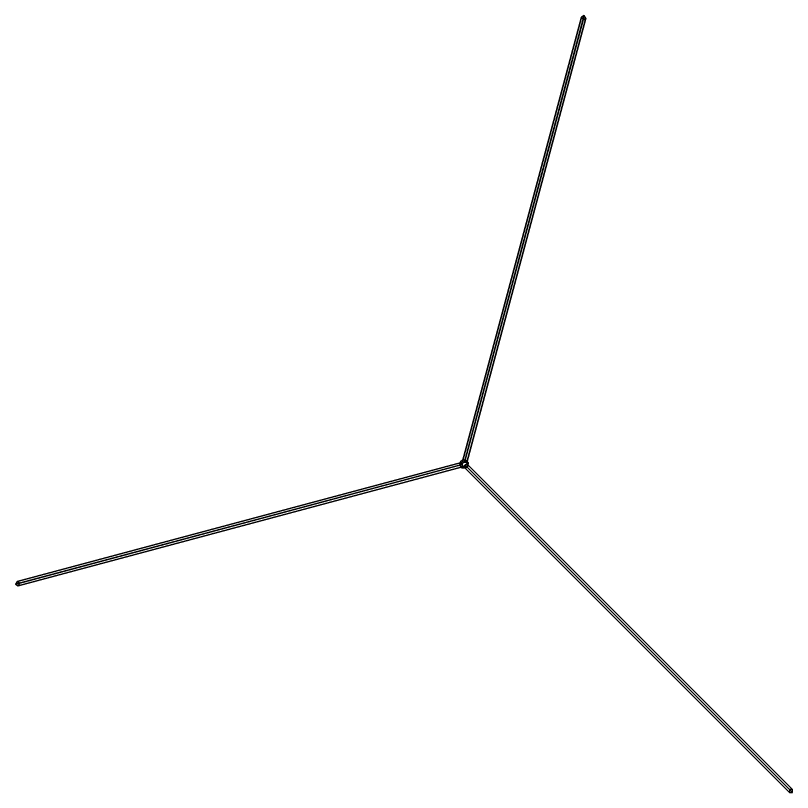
# Model space of a CAD drawing. Extents: x -11 to 1.5, y -9.1 to 4.5.
# Drawn here: x -10.967 to -7.37, y -9.1 to -5.503 of the extents above; entities that cross this region are included whole.
import ezdxf

# ---------------------------------------------------------------- set-up
doc = ezdxf.new("R2010")
doc.units = 0
doc.layers.get('0').update_dxf_attribs({"linetype": 'CONTINUOUS'})

msp = doc.modelspace()

# ---------------------------------------------------------------- linework, layer by layer
for points in [[(-8.3335, -5.5033), (-8.3458, -5.5103), (-8.8971, -7.5678, 3.99), (-8.8874, -7.5703, 4)], [(-8.3265, -5.5155), (-8.3335, -5.5033), (-8.8874, -7.5703, 4), (-8.8778, -7.5729, 3.99)], [(-8.3458, -5.5103), (-8.3387, -5.5226), (-8.8874, -7.5703, 3.98), (-8.8971, -7.5678, 3.99)], [(-8.3387, -5.5226), (-8.3265, -5.5155), (-8.8778, -7.5729, 3.99), (-8.8874, -7.5703, 3.98)], [(-10.9597, -8.1242), (-10.9667, -8.1365), (-8.8997, -7.5826, 4), (-8.9022, -7.5729, 3.99)], [(-10.9667, -8.1365), (-10.9545, -8.1435), (-8.8971, -7.5922, 3.99), (-8.8997, -7.5826, 4)], [(-10.9474, -8.1313), (-10.9597, -8.1242), (-8.9022, -7.5729, 3.99), (-8.8997, -7.5826, 3.98)], [(-10.9545, -8.1435), (-10.9474, -8.1313), (-8.8997, -7.5826, 3.98), (-8.8971, -7.5922, 3.99)], [(-8.8952, -7.5607, 6), (-8.9073, -7.57, 6), (-8.9093, -7.5852, 6), (-8.88, -7.5627, 6)], [(-8.88, -7.5627, 6), (-8.9093, -7.5852, 6), (-8.9, -7.5973, 6), (-8.8707, -7.5748, 6)], [(-8.9073, -7.57), (-8.9093, -7.5852), (-8.9093, -7.5852, 6), (-8.9073, -7.57, 6)], [(-8.9093, -7.5852), (-8.9, -7.5973), (-8.9, -7.5973, 6), (-8.9093, -7.5852, 6)], [(-8.8952, -7.5607), (-8.9073, -7.57), (-8.9073, -7.57, 6), (-8.8952, -7.5607, 6)], [(-8.8707, -7.5748, 6), (-8.9, -7.5973, 6), (-8.8848, -7.5993, 6), (-8.8727, -7.59, 6)], [(-8.88, -7.5627), (-8.8952, -7.5607), (-8.8952, -7.5607, 6), (-8.88, -7.5627, 6)], [(-7.3839, -9.0861), (-7.3839, -9.1003), (-8.89, -7.5941, 3.99), (-8.8829, -7.5871, 3.98)], [(-7.3839, -9.1003), (-7.3697, -9.1003), (-8.8829, -7.5871, 4), (-8.89, -7.5941, 3.99)], [(-7.3697, -9.1003), (-7.3697, -9.0861), (-8.8759, -7.58, 3.99), (-8.8829, -7.5871, 4)], [(-7.3697, -9.0861), (-7.3839, -9.0861), (-8.8829, -7.5871, 3.98), (-8.8759, -7.58, 3.99)], [(-8.8707, -7.5748), (-8.88, -7.5627), (-8.88, -7.5627, 6), (-8.8707, -7.5748, 6)], [(-8.8727, -7.59), (-8.8707, -7.5748), (-8.8707, -7.5748, 6), (-8.8727, -7.59, 6)], [(-8.9, -7.5973), (-8.8848, -7.5993), (-8.8848, -7.5993, 6), (-8.9, -7.5973, 6)], [(-8.8848, -7.5993), (-8.8727, -7.59), (-8.8727, -7.59, 6), (-8.8848, -7.5993, 6)]]:
    msp.add_3dface(points)

doc.saveas('drawing.dxf')
